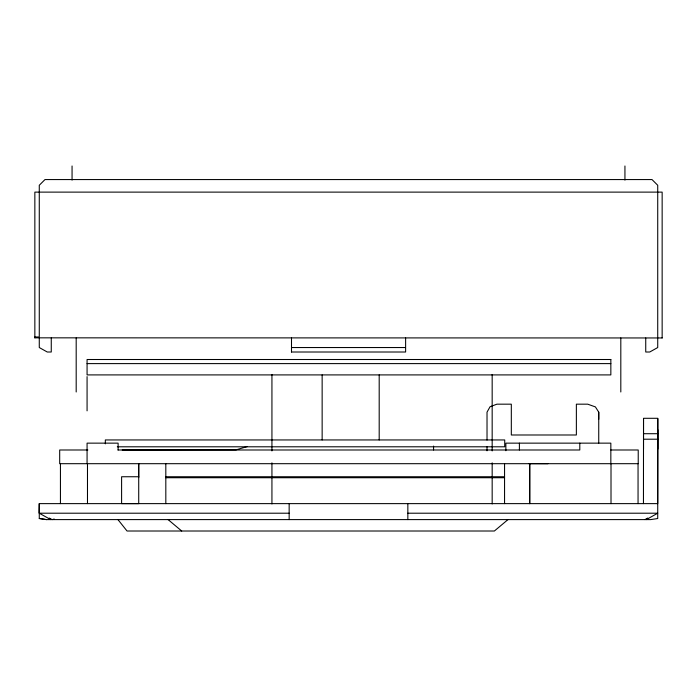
<?xml version="1.0" encoding="UTF-8"?>
<svg xmlns="http://www.w3.org/2000/svg" width="697" height="697" viewBox="0 0 697 697"><rect width="100%" height="100%" fill="white"/><g stroke="black" fill="none" stroke-linecap="round" stroke-linejoin="round"><path stroke-width="1.05" d="M138.72 477.611L138.72 463.688L138.72 503.626L121.6 503.609L121.6 476.748L138.72 476.748M165.816 463.688L165.816 477.724L504.558 477.724L504.558 503.626M504.558 477.724L504.558 463.688M598.74 419.298L598.74 412.154L595.395 406.909L587.737 404.173L576.367 404.173L576.367 434.989L511.319 434.989L511.319 404.173L496.909 404.173L490.061 406.734L487.02 412.154L487.02 440.068M643.453 503.626L643.523 418.296L657.794 418.296L657.794 449.103M657.785 429.709L657.724 518.533L650.737 519.596L46.263 519.596M643.523 418.697L643.523 449.103M657.785 418.697L657.724 503.626L39.276 503.626L39.276 518.533L46.394 519.596L39.276 518.455M507.982 519.596L494.382 531.009L127.037 531.009L117.95 519.596M644.952 519.596L647.705 518.063M646.311 519.596L657.724 513.21L407.841 513.21M247.435 446.516L236.022 449.879L122.228 449.992L125.53 449.879M52.179 519.596L54.227 519.03M50.689 519.596L39.276 513.21L39.407 503.626M528.901 463.644L547.92 463.688M34.85 336.982L39.276 336.982L39.276 185.271L44.983 179.565L652.017 179.565L657.724 185.271L657.724 347.542L649.735 352.011L645.736 352.011L645.736 337.958M34.85 337.836L662.15 337.958M291.442 347.542L405.558 347.542M291.442 352.011L405.619 352.011L405.619 337.958M87.073 363.607L610.842 363.607M643.514 433.708L657.776 433.708M643.505 439.206L657.776 439.206M117.305 446.794L504.715 446.794L504.715 439.946L105.334 439.946L105.334 443.867M87.848 449.992L59.689 449.992L59.689 463.688L638.225 463.688L638.225 449.992L610.842 449.992M117.941 449.992L579.799 449.992L579.799 443.144M504.558 476.748L165.816 476.748L165.825 503.626M289.159 513.21L39.276 513.21L39.328 503.626M49.295 518.063L52.048 519.596M168.099 519.596L181.699 531.009M662.15 338.01L662.15 192.119L34.85 192.119L34.85 337.897M638.051 463.688L638.051 503.626M624.939 165.991L624.939 180.122M620.809 337.958L620.809 391.984M611.008 463.688L611.008 503.626M610.842 463.688L610.842 443.144L505.856 443.144L505.856 450.715M598.74 412.154L598.74 443.118M519.396 443.144L519.396 449.992M492.169 374.463L492.169 450.924M492.169 462.834L492.169 503.966M487.02 446.507L487.02 450.802M433.56 446.08L433.56 449.992M407.841 503.626L407.841 519.596M379.194 374.908L379.194 439.946M322.145 374.908L322.145 439.946M291.503 337.958L291.503 352.011M289.159 503.626L289.159 519.596M271.935 374.463L271.935 450.924M271.935 462.834L271.935 503.966M118.115 449.992L118.115 443.144L87.073 443.144L87.073 463.688M87.482 463.688L87.482 503.626M87.073 376.615L87.073 410.855M76.191 337.958L76.191 391.984M72.061 165.991L72.061 180.122M60.439 463.688L60.439 503.626M51.264 337.958L51.264 352.011L47.265 352.011L39.276 347.542L39.276 337.836M529.72 463.688L529.72 503.626L529.72 463.688M610.842 359.504L87.073 359.504L87.073 374.908L610.842 374.908L610.842 359.504"/></g></svg>
